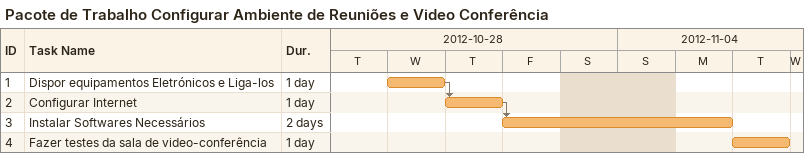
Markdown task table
Pacote de Trabalho Configurar Ambiente de Reuniões e Video Conferência

| ID | Task | Duration | Start | Finish | Predecessors |
|---|---|---|---|---|---|
| 1 | Dispor equipamentos Eletrónicos e Liga-los | 1d | 2012-10-31 | 2012-10-31 |  |
| 2 | Configurar Internet | 1d | 2012-11-01 | 2012-11-01 | 1 |
| 3 | Instalar Softwares Necessários | 2d | 2012-11-02 | 2012-11-05 | 2 |
| 4 | Fazer testes da sala de video-conferência | 1d | 2012-11-06 | 2012-11-06 |  |
